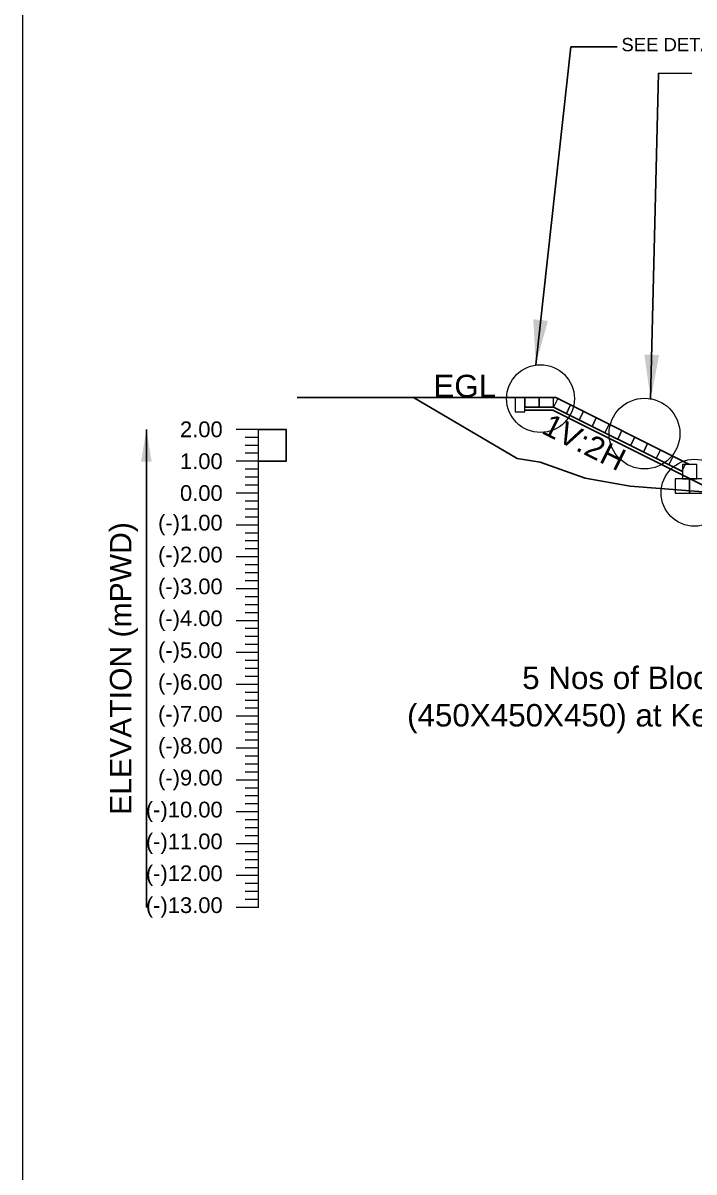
# Model space of a CAD drawing. Header units: inches. Extents: x 91231 to 269365, y -29123 to 27954.
# Drawn here: x 193051 to 194546, y -19065 to -16506 of the extents above; entities that cross this region are included whole.
import ezdxf

# ---------------------------------------------------------------- set-up
doc = ezdxf.new("R2010")
doc.units = ezdxf.units.IN
doc.header["$LTSCALE"] = 7
doc.header["$MEASUREMENT"] = 0
doc.header["$PDMODE"] = 3
for name, color, linetype, lineweight in [('Cross Section Labels', 7, 'Continuous', 9), ('Existing_Bed_Level for Xsection', 7, 'Continuous', 25), ('Long Section Labels', 7, 'Continuous', 9)]:
    doc.layers.add(name, color=color, linetype=linetype, lineweight=lineweight)
doc.styles.get("Standard").update_dxf_attribs({"font": 'arial.ttf'})
doc.dimstyles.new('Appron Lebeling Style', dxfattribs={"dimtxt": 50, "dimasz": 50, "dimexe": 0.18, "dimexo": 0.0625, "dimgap": 0.09, "dimtad": 0, "dimtih": 1, "dimtoh": 1, "dimdec": 4, "dimzin": 0, "dimdsep": 46, "dimtxsty": 'Standard', "dimcen": 0.09, "dimse1": 1, "dimse2": 1, "dimadec": 0, "dimazin": 0, "dimtfac": 1, "dimtdec": 4, "dimtofl": 0, "dimtmove": 0, "dimatfit": 3, "dimfxl": 1, "dimtolj": 1, "dimtzin": 0, "dimarcsym": 0})
doc.dimstyles.get("Standard").update_dxf_attribs({"dimtxt": 0.18, "dimasz": 0.18, "dimexe": 0.18, "dimexo": 0.0625, "dimgap": 0.09, "dimtad": 0, "dimtih": 1, "dimtoh": 1, "dimdec": 4, "dimzin": 0, "dimdsep": 46, "dimtxsty": 'Standard', "dimcen": 0.09, "dimadec": 0, "dimazin": 0, "dimtfac": 1, "dimtdec": 4, "dimtofl": 0, "dimtmove": 0, "dimatfit": 3, "dimfxl": 1, "dimtolj": 1, "dimtzin": 0, "dimarcsym": 0})

# ---------------------------------------------------------------- blocks, each defined once
blk = doc.blocks.new('*D24')
at = {"layer": 'Cross Section Labels', "color": 0, "lineweight": -2}
for p, q in [((193963.4969408827, 24958.55472740432), (194643.9543345165, 24958.55472740432)), ((196035.6422056401, 24958.55472740432), (195355.1848120063, 24958.55472740432))]:
    blk.add_line(p, q, dxfattribs=at)
at = {"layer": 'Cross Section Labels', "color": 0}
for points in [[(193963.4969408827, 24966.88806073765), (193963.4969408827, 24950.22139407099), (193913.4969408827, 24958.55472740432)], [(196035.6422056401, 24966.88806073765), (196035.6422056401, 24950.22139407099), (196085.6422056401, 24958.55472740432)]]:
    blk.add_solid(points, dxfattribs=at)
at = {"layer": 'Defpoints', "color": 0}
for p in [(193913.4969408827, 26081.55472740432), (196085.6422056401, 25253.55034879679), (196085.6422056401, 24958.55472740432), (193575.7158732653, -17411.02841904681), (193575.7158732653, -17482.02841904681), (193637.3347970071, -17482.02841904681)]:
    blk.add_point(p, dxfattribs=at)
at = {"layer": 'Long Section Labels', "color": 0, "lineweight": -2}
for p, q in [((193575.7783732653, -17411.02841904681), (193637.5147970071, -17411.02841904681)), ((193637.3347970071, -17411.20841904681), (193637.3347970071, -17446.34651590902)), ((193637.3347970071, -17481.84841904681), (193637.3347970071, -17446.7103221846)), ((193575.7783732653, -17482.02841904681), (193637.5147970071, -17482.02841904681))]:
    blk.add_line(p, q, dxfattribs=at)
at = {"layer": 'Long Section Labels', "color": 0}
for points in [[(193637.3047970071, -17411.20841904681), (193637.3647970071, -17411.20841904681), (193637.3347970071, -17411.02841904681)], [(193637.3047970071, -17481.84841904681), (193637.3647970071, -17481.84841904681), (193637.3347970071, -17482.02841904681)]]:
    blk.add_solid(points, dxfattribs=at)
at = {"layer": 'Cross Section Labels', "color": 0, "insert": (194999.5695732614, 24958.55472740432), "char_height": 50, "attachment_point": 5}
blk.add_mtext('\\A1;Block @21.00 m³/m ^JGoo Bag @27.00 m³/m ', dxfattribs=at)
at = {"layer": 'Long Section Labels', "color": 0, "insert": (193637.3347970071, -17446.52841904678), "char_height": 0.18, "attachment_point": 5}
blk.add_mtext('\\A1;71.0000', dxfattribs=at)
blk = doc.blocks.new('*D25')
at = {"layer": 'Defpoints', "color": 0}
for p in [(193913.4969408827, 25431.20429153554), (195115.6589432362, 25398.46025348914), (195115.6589432362, 25365.95871544274), (194852.1121802761, -17702.77724026474), (194676.1121802761, -17723.71120154054), (194852.1121802761, -17723.71120154054)]:
    blk.add_point(p, dxfattribs=at)
at = {"layer": 'Long Section Labels', "color": 0, "lineweight": -2}
for p, q in [((193913.4969408827, 25431.14179153554), (193913.4969408827, 25365.77871544274)), ((195115.6589432362, 25398.39775348914), (195115.6589432362, 25365.77871544274)), ((193963.4969408827, 25365.95871544274), (194441.6775737102, 25365.95871544274)), ((195065.6589432362, 25365.95871544274), (194587.4783104087, 25365.95871544274)), ((194676.1121802761, -17723.64870154054), (194676.1121802761, -17702.59724026474)), ((194676.2921802761, -17702.77724026474), (194763.5174804126, -17702.77724026474)), ((194851.9321802761, -17702.77724026474), (194764.7068801397, -17702.77724026474)), ((194852.1121802761, -17723.64870154054), (194852.1121802761, -17702.59724026474))]:
    blk.add_line(p, q, dxfattribs=at)
at = {"layer": 'Long Section Labels', "color": 0}
for points in [[(193963.4969408827, 25374.29204877607), (193963.4969408827, 25357.62538210941), (193913.4969408827, 25365.95871544274)], [(195065.6589432362, 25374.29204877607), (195065.6589432362, 25357.62538210941), (195115.6589432362, 25365.95871544274)], [(194676.2921802761, -17702.74724026474), (194676.2921802761, -17702.80724026474), (194676.1121802761, -17702.77724026474)], [(194851.9321802761, -17702.74724026474), (194851.9321802761, -17702.80724026474), (194852.1121802761, -17702.77724026474)]]:
    blk.add_solid(points, dxfattribs=at)
at = {"layer": 'Long Section Labels', "color": 0, "attachment_point": 5}
for s, insert, char_height in [('\\A1;17.0m', (194514.5779420594, 25365.95871544274), 40), ('\\A1;176.0000', (194764.1121802761, -17702.77724026474), 0.18)]:
    blk.add_mtext(s, dxfattribs=dict(at, insert=insert, char_height=char_height))

msp = doc.modelspace()

# ---------------------------------------------------------------- linework, layer by layer
at = {"layer": 'Cross Section Labels'}
msp.add_lwpolyline([(193050.8665144847, -15976.02841904681), (203050.8665144847, -15976.02841904681), (203050.8665144847, -23047.02841904681), (193050.8665144847, -23047.02841904681)], close=True, dxfattribs=at)
for centre, radius in [((194203.6139237696, -17342.34646664168), 75.5125925234004), ((194435.3197882873, -17420.34342776374), 78.80143407994963), ((194546.8087003111, -17552.10119514169), 74.53340259507604)]:
    msp.add_circle(centre, radius, dxfattribs=at)
at = {"layer": 'Existing_Bed_Level for Xsection'}
for points in [[(194237.6591368646, -17340.02841904681), (193661.6440197954, -17340.02841904681)], [(193920.563627179, -17340.02841904681), (194151.2756774132, -17475.92241904681), (194202.9555890796, -17483.80341904681), (194303.2096813275, -17519.30341904681), (194403.4932550449, -17537.05341904681), (194604.1206009051, -17553.38341904681), (194704.4554693779, -17805.07841904681), (194755.0045223682, -17851.23801128022), (194804.8005755218, -17863.29841904681), (195005.5140632352, -17929.32841904681), (195105.8797872312, -17994.67402401674), (195206.2502046043, -18011.68841904681), (195458.9841361046, -18109.66841904681), (195659.5948986315, -18177.11841904681), (195960.5708419876, -18250.24841904681), (196213.624296012, -18302.78841904681), (196514.4750171642, -18342.54841904681), (196767.8152343623, -18380.17841904681), (196968.3062286362, -18422.06841904681), (197369.3862154011, -18451.17841904681), (197622.7684494566, -18461.82841904681), (198023.771508577, -18454.01841904681), (198324.5908641058, -18440.52841904681), (198878.715528724, -18476.02841904681)], [(194535.8591368646, -17489.12841904681), (194242.156538528, -17342.27711987851), (194237.6591368646, -17340.02841904681), (194232.6308889439, -17340.02841904681), (194168.7308889439, -17340.02841904681)], [(194168.7308889439, -17361.32841904681), (194232.6308889439, -17361.32841904681), (194519.8841368646, -17504.95504300718)], [(194168.7308889439, -17368.42841904681), (194230.9548063036, -17368.42841904681), (196018.756154661, -18262.32909322548)]]:
    msp.add_lwpolyline(points, dxfattribs=at)
at = {"layer": 'Long Section Labels'}
for points in [[(194168.7308889439, -17340.02841904681), (194147.4308889439, -17340.02841904681), (194147.4308889439, -17371.97841904681), (194168.7308889439, -17371.97841904681)], [(194200.6808889439, -17340.02841904681), (194168.7308889439, -17340.02841904681), (194168.7308889439, -17361.32841904681), (194200.6808889439, -17361.32841904681)], [(194232.6308889439, -17340.02841904681), (194200.6808889439, -17340.02841904681), (194200.6808889439, -17361.32841904681), (194232.6308889439, -17361.32841904681)], [(194270.7334872805, -17356.56559425473), (194242.156538528, -17342.2771198785), (194232.6308889439, -17361.32841904681), (194261.2078376963, -17375.61689342304)], [(194299.3104360329, -17370.85406863096), (194270.7334872805, -17356.56559425473), (194261.2078376963, -17375.61689342304), (194289.7847864488, -17389.90536779926)], [(194327.8873847854, -17385.14254300718), (194299.3104360329, -17370.85406863096), (194289.7847864488, -17389.90536779926), (194318.3617352012, -17404.19384217549)], [(194356.4643335378, -17399.43101738341), (194327.8873847854, -17385.14254300717), (194318.3617352012, -17404.19384217547), (194346.9386839537, -17418.48231655172)], [(194385.0412822903, -17413.71949175962), (194356.4643335378, -17399.43101738339), (194346.9386839537, -17418.4823165517), (194375.5156327061, -17432.77079092793)], [(194413.6182310427, -17428.00796613586), (194385.0412822902, -17413.71949175964), (194375.5156327061, -17432.77079092793), (194404.0925814585, -17447.05926530415)], [(194442.1951797952, -17442.29644051209), (194413.6182310427, -17428.00796613586), (194404.0925814586, -17447.05926530415), (194432.669530211, -17461.34773968038)], [(194470.7721285476, -17456.5849148883), (194442.1951797951, -17442.29644051206), (194432.669530211, -17461.34773968035), (194461.2464789634, -17475.63621405659)], [(194499.3490773001, -17470.87338926453), (194470.7721285476, -17456.5849148883), (194461.2464789635, -17475.63621405659), (194489.8234277159, -17489.92468843282)], [(194527.9260260525, -17485.16186364075), (194499.3490773001, -17470.87338926453), (194489.8234277159, -17489.92468843282), (194518.4003764683, -17504.21316280904)], [(194551.8341368646, -17489.12841904681), (194519.8841368646, -17489.12841904681), (194519.8841368646, -17521.07841904681), (194551.8341368646, -17521.07841904681)], [(194535.8591368646, -17521.07841904681), (194503.9091368646, -17521.07841904681), (194503.9091368646, -17553.02841904681), (194535.8591368646, -17553.02841904681)], [(194567.8091368646, -17521.07841904681), (194535.8591368646, -17521.07841904681), (194535.8591368646, -17553.02841904681), (194567.8091368646, -17553.02841904681)]]:
    msp.add_lwpolyline(points, close=True, dxfattribs=at)
for points in [[(193575.7158732653, -17411.02841904681), (193525.7158732653, -17411.02841904681)], [(193575.7158732653, -17428.77841904681), (193545.7158732653, -17428.77841904681)], [(193575.7158732653, -18476.02841904681), (193575.7158732653, -18405.02841904681), (193575.7158732653, -18334.02841904681), (193575.7158732653, -18263.02841904681), (193575.7158732653, -18192.02841904681), (193575.7158732653, -18121.02841904681), (193575.7158732653, -18050.02841904681), (193575.7158732653, -17979.02841904681), (193575.7158732653, -17908.02841904681), (193575.7158732653, -17837.02841904681), (193575.7158732653, -17766.02841904681), (193575.7158732653, -17695.02841904681), (193575.7158732653, -17624.02841904681), (193575.7158732653, -17553.02841904681), (193575.7158732653, -17482.02841904681), (193575.7158732653, -17411.02841904681)], [(193575.7158732653, -17446.52841904681), (193545.7158732653, -17446.52841904681)], [(193575.7158732653, -17464.27841904681), (193545.7158732653, -17464.27841904681)], [(193575.7158732653, -17482.02841904681), (193525.7158732653, -17482.02841904681)], [(193575.7158732653, -17499.77841904681), (193545.7158732653, -17499.77841904681)], [(193575.7158732653, -17517.52841904681), (193545.7158732653, -17517.52841904681)], [(193575.7158732653, -17553.02841904681), (193525.7158732653, -17553.02841904681)], [(193575.7158732653, -17535.27841904681), (193545.7158732653, -17535.27841904681)], [(193575.7158732653, -17570.77841904681), (193545.7158732653, -17570.77841904681)], [(193575.7158732653, -17588.52841904681), (193545.7158732653, -17588.52841904681)], [(193575.7158732653, -17606.27841904681), (193545.7158732653, -17606.27841904681)], [(193575.7158732653, -17624.02841904681), (193525.7158732653, -17624.02841904681)], [(193575.7158732653, -17641.77841904681), (193545.7158732653, -17641.77841904681)], [(193575.7158732653, -17659.52841904681), (193545.7158732653, -17659.52841904681)], [(193575.7158732653, -17677.27841904681), (193545.7158732653, -17677.27841904681)], [(193575.7158732653, -17695.02841904681), (193525.7158732653, -17695.02841904681)], [(193575.7158732653, -17712.77841904681), (193545.7158732653, -17712.77841904681)], [(193575.7158732653, -17730.52841904681), (193545.7158732653, -17730.52841904681)], [(193575.7158732653, -17748.27841904681), (193545.7158732653, -17748.27841904681)], [(193575.7158732653, -17766.02841904681), (193525.7158732653, -17766.02841904681)], [(193575.7158732653, -17783.77841904681), (193545.7158732653, -17783.77841904681)], [(193575.7158732653, -17801.52841904681), (193545.7158732653, -17801.52841904681)], [(193575.7158732653, -17837.02841904681), (193525.7158732653, -17837.02841904681)], [(193575.7158732653, -17819.27841904681), (193545.7158732653, -17819.27841904681)], [(193575.7158732653, -17854.77841904681), (193545.7158732653, -17854.77841904681)], [(193575.7158732653, -17872.52841904681), (193545.7158732653, -17872.52841904681)], [(193575.7158732653, -17890.27841904681), (193545.7158732653, -17890.27841904681)], [(193575.7158732653, -17908.02841904681), (193525.7158732653, -17908.02841904681)], [(193575.7158732653, -17925.77841904681), (193545.7158732653, -17925.77841904681)], [(193575.7158732653, -17943.52841904681), (193545.7158732653, -17943.52841904681)], [(193575.7158732653, -17961.27841904681), (193545.7158732653, -17961.27841904681)], [(193575.7158732653, -17979.02841904681), (193525.7158732653, -17979.02841904681)], [(193575.7158732653, -17996.77841904681), (193545.7158732653, -17996.77841904681)], [(193575.7158732653, -18014.52841904681), (193545.7158732653, -18014.52841904681)], [(193575.7158732653, -18032.27841904681), (193545.7158732653, -18032.27841904681)], [(193575.7158732653, -18050.02841904681), (193525.7158732653, -18050.02841904681)], [(193575.7158732653, -18067.77841904681), (193545.7158732653, -18067.77841904681)], [(193575.7158732653, -18085.52841904681), (193545.7158732653, -18085.52841904681)], [(193575.7158732653, -18121.02841904681), (193525.7158732653, -18121.02841904681)], [(193575.7158732653, -18103.27841904681), (193545.7158732653, -18103.27841904681)], [(193575.7158732653, -18138.77841904681), (193545.7158732653, -18138.77841904681)], [(193575.7158732653, -18156.52841904681), (193545.7158732653, -18156.52841904681)], [(193575.7158732653, -18192.02841904681), (193525.7158732653, -18192.02841904681)], [(193575.7158732653, -18174.27841904681), (193545.7158732653, -18174.27841904681)], [(193575.7158732653, -18209.77841904681), (193545.7158732653, -18209.77841904681)], [(193575.7158732653, -18227.52841904681), (193545.7158732653, -18227.52841904681)], [(193575.7158732653, -18245.27841904681), (193545.7158732653, -18245.27841904681)], [(193575.7158732653, -18263.02841904681), (193525.7158732653, -18263.02841904681)], [(193575.7158732653, -18280.77841904681), (193545.7158732653, -18280.77841904681)], [(193575.7158732653, -18298.52841904681), (193545.7158732653, -18298.52841904681)], [(193575.7158732653, -18316.27841904681), (193545.7158732653, -18316.27841904681)], [(193575.7158732653, -18334.02841904681), (193525.7158732653, -18334.02841904681)], [(193575.7158732653, -18351.77841904681), (193545.7158732653, -18351.77841904681)], [(193575.7158732653, -18369.52841904681), (193545.7158732653, -18369.52841904681)], [(193575.7158732653, -18387.27841904681), (193545.7158732653, -18387.27841904681)], [(193575.7158732653, -18405.02841904681), (193525.7158732653, -18405.02841904681)], [(193575.7158732653, -18422.77841904681), (193545.7158732653, -18422.77841904681)], [(193575.7158732653, -18440.52841904681), (193545.7158732653, -18440.52841904681)], [(193575.7158732653, -18476.02841904681), (193525.7158732653, -18476.02841904681)], [(193575.7158732653, -18458.27841904681), (193545.7158732653, -18458.27841904681)]]:
    msp.add_lwpolyline(points, dxfattribs=at)

# ---------------------------------------------------------------- texts
at = {"layer": 'Cross Section Labels'}
msp.add_text('SEE DETAIL X', height=29.5, dxfattribs=at).set_placement((194383.7604302167, -16568.4991670563))
at = {"layer": 'Cross Section Labels', "char_height": 50}
for s, insert, attachment_point in [('EGL', (194104.8308889439, -17340.02841904681), 9), ('5 Nos of Block ^J(450X450X450) at Key', (194613.0984543198, -18013.59473945905), 6)]:
    msp.add_mtext(s, dxfattribs=dict(at, insert=insert, attachment_point=attachment_point))
at = {"layer": 'Cross Section Labels', "insert": (194312.3080542244, -17417.04308432731), "char_height": 50, "attachment_point": 2, "rotation": 333.434948822922}
msp.add_mtext('1V:2H', dxfattribs=at)
at = {"layer": 'Long Section Labels', "char_height": 35, "attachment_point": 6}
for s, insert in [('2.00', (193495.7158732653, -17411.02841904681)), ('1.00', (193495.7158732653, -17482.02841904681)), ('0.00', (193495.7158732653, -17553.02841904681)), ('(-)1.00', (193495.7158732653, -17624.02841904681)), ('(-)2.00', (193495.7158732653, -17695.02841904681)), ('(-)3.00', (193495.7158732653, -17766.02841904681)), ('(-)4.00', (193495.7158732653, -17837.02841904681)), ('(-)5.00', (193495.7158732653, -17908.02841904681)), ('(-)6.00', (193495.7158732653, -17979.02841904681)), ('(-)7.00', (193495.7158732653, -18050.02841904681)), ('(-)8.00', (193495.7158732653, -18121.02841904681)), ('(-)9.00', (193495.7158732653, -18192.02841904681)), ('(-)10.00', (193495.7158732653, -18263.02841904681)), ('(-)11.00', (193495.7158732653, -18334.02841904681)), ('(-)12.00', (193495.7158732653, -18405.02841904681)), ('(-)13.00', (193495.7158732653, -18476.02841904681))]:
    msp.add_mtext(s, dxfattribs=dict(at, insert=insert))
at = {"layer": 'Long Section Labels', "insert": (193275.7158732653, -17943.52841904681), "char_height": 47.99999999999999, "attachment_point": 5, "rotation": 90}
msp.add_mtext('ELEVATION (mPWD)', dxfattribs=at)

# ---------------------------------------------------------------- dimensions: what is measured, and where the dimension line sits
at = {"layer": 'Cross Section Labels'}
dim = msp.add_linear_dim(base=(196085.6422056401, 24958.55472740432), p1=(193913.4969408827, 26081.55472740432), p2=(196085.6422056401, 25253.55034879679), text='Block @21.00 m³/m ^JGoo Bag @27.00 m³/m ', dimstyle='Appron Lebeling Style', dxfattribs=at)
dim.commit()
dim.dimension.update_dxf_attribs({"geometry": '*D24', "text_midpoint": (194999.5695732614, 24958.55472740432)})
at = {"layer": 'Long Section Labels'}
dim = msp.add_linear_dim(base=(195115.6589432362, 25365.95871544274), p1=(193913.4969408827, 25431.20429153554), p2=(195115.6589432362, 25398.46025348914), text='17.0m', dimstyle='Standard', override={"dimtxt": 40, "dimasz": 50}, dxfattribs=at)
dim.commit()
dim.dimension.update_dxf_attribs({"geometry": '*D25', "text_midpoint": (194514.5779420594, 25365.95871544274)})

# ---------------------------------------------------------------- leaders
at = {"layer": 'Cross Section Labels'}
for points in [[(194192.8701197378, -17266.83537908018), (194271.1787049802, -16558.55961903115), (194374.0127456294, -16558.46075060952)], [(194448.942472284, -17344.70394028557), (194466.5865038061, -16617.50191983386), (194540.6831030466, -16617.90917656517)]]:
    msp.add_leader(points, dimstyle='Standard', override={"dimasz": 100, "dimgap": 0.09, "dimtad": 0}, dxfattribs=at)
at = {"layer": 'Long Section Labels'}
msp.add_leader([(193325.7158732653, -17411.02841904681), (193325.7158732653, -18476.02841904681)], dimstyle='Standard', override={"dimasz": 72}, dxfattribs=at)

doc.saveas('drawing.dxf')
